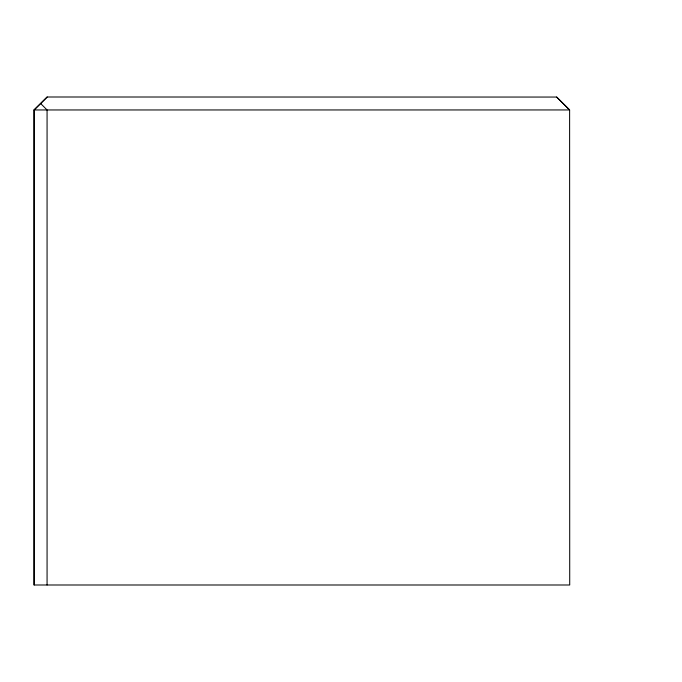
<?xml version="1.0" encoding="UTF-8"?>
<svg xmlns="http://www.w3.org/2000/svg" width="682" height="682" viewBox="0 0 682 682"><rect width="100%" height="100%" fill="white"/><g stroke="black" fill="none" stroke-linecap="round" stroke-linejoin="round"><path stroke-width="1.02" d="M34.109 584.994L34.1 109.853L47.169 96.997L556.648 97.057L569.615 109.947L569.717 584.994L34.109 584.994L34.1 109.853M47.067 584.994L47.067 109.964L40.656 103.519L34.16 109.964L569.615 109.947L556.648 97.057M47.169 97.006L40.656 103.519"/></g></svg>
